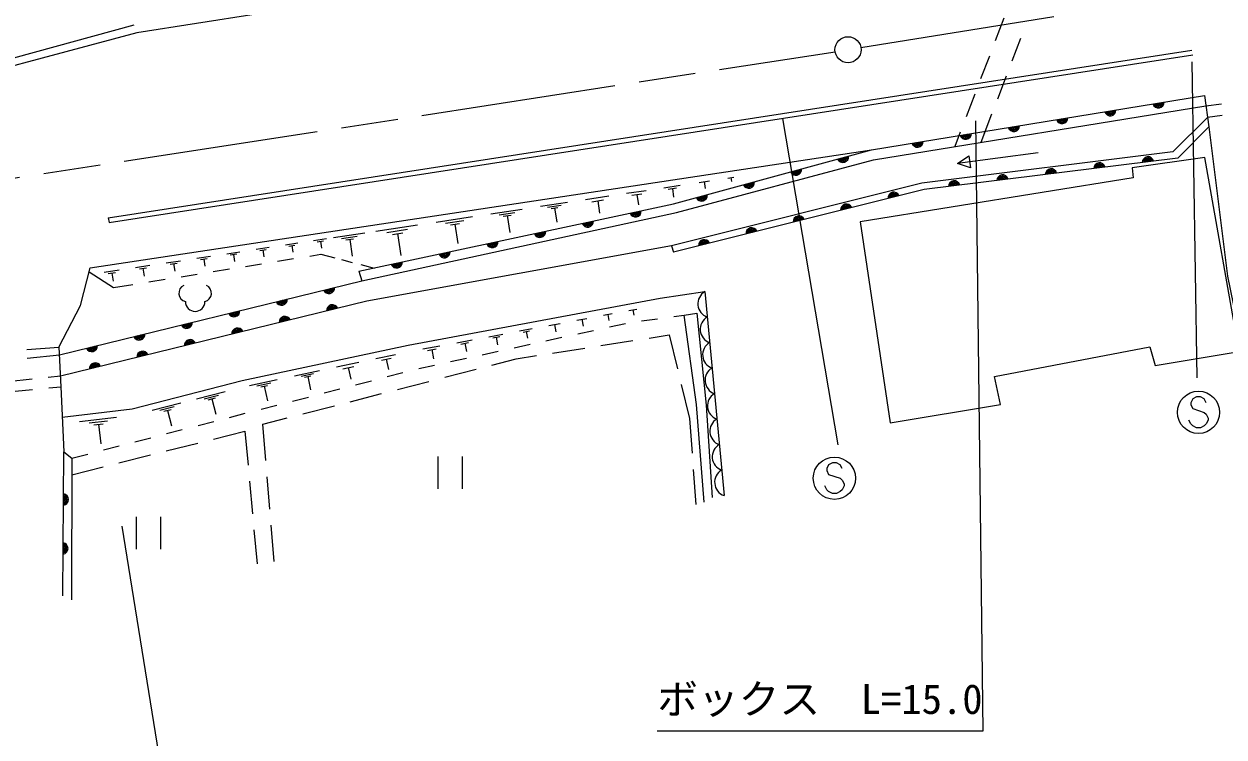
# Model space of a CAD drawing. Units: millimetres, scale not verified. Extents: x 40000 to 680000, y 20000 to 380000.
# Drawn here: x 416860 to 490578, y 240971 to 284806 of the extents above; entities that cross this region are included whole.
import ezdxf
from ezdxf.enums import TextEntityAlignment as Align

# ---------------------------------------------------------------- set-up
doc = ezdxf.new("R2010")
doc.units = ezdxf.units.MM
doc.header["$LTSCALE"] = 1000
doc.linetypes.add('CHAIN', pattern=[18.5, 12, -1.5, 3.5, -1.5])
for name, color, linetype, lineweight in [('M-BGD', 7, 'Continuous', 25), ('M-BMK', 2, 'CHAIN', 13), ('M-BMK-SRVR', 3, 'Continuous', 25), ('M-STR-HTXT', 7, 'Continuous', 13), ('M-STR-STRC', 7, 'Continuous', 25)]:
    doc.layers.add(name, color=color, linetype=linetype, lineweight=lineweight)
doc.styles.add('ＭＳ ゴシック', font='')
doc.styles.get('ＭＳ ゴシック').set_extended_font_data('MS Gothic')

msp = doc.modelspace()

# ---------------------------------------------------------------- linework, layer by layer
at = {"layer": 'M-BGD'}
for p, q in [((477055, 285163), (476520, 283762)), ((478080, 283923), (477546, 282522)), ((422038, 272892), (488612, 283199)), ((422084, 272596), (488658, 282902)), ((476163, 282827), (475628, 281426)), ((477189, 281588), (476654, 280186)), ((475272, 280492), (474737, 279090)), ((489472, 279778), (490417, 279907)), ((476298, 279252), (475640, 277530)), ((490472, 279190), (489570, 279053)), ((474380, 278156), (474042, 277270)), ((420918, 269820), (468923, 277075)), ((479164, 276893), (474207, 276239)), ((474207, 276239), (474901, 276709)), ((474901, 276709), (474999, 275965)), ((474999, 275965), (474207, 276239)), ((458329, 275069), (458971, 275166)), ((458650, 275118), (458715, 274690)), ((460104, 275337), (460458, 275391)), ((460281, 275364), (460316, 275128)), ((451364, 274016), (452783, 274231)), ((453882, 274397), (455081, 274578)), ((454206, 274282), (454805, 274373)), ((454506, 274328), (454602, 273688)), ((456173, 274743), (457165, 274893)), ((456441, 274648), (456937, 274723)), ((456689, 274686), (456769, 274157)), ((448591, 273597), (450253, 273849)), ((449024, 273549), (449855, 273675)), ((449248, 273470), (449664, 273533)), ((449456, 273501), (449590, 272615)), ((451747, 273881), (452457, 273988)), ((452102, 273934), (452216, 273177)), ((422038, 272892), (422084, 272596)), ((442180, 272629), (444404, 272965)), ((445539, 273136), (447469, 273428)), ((446041, 273081), (447006, 273226)), ((446302, 272988), (446784, 273061)), ((446543, 273025), (446699, 271996)), ((438482, 272070), (441029, 272455)), ((439144, 271996), (440418, 272189)), ((442758, 272564), (443870, 272732)), ((443059, 272458), (443615, 272542)), ((443337, 272500), (443516, 271314)), ((432917, 271229), (433680, 271344)), ((434655, 271491), (435447, 271611)), ((434869, 271416), (435265, 271476)), ((435067, 271446), (435131, 271023)), ((435864, 271674), (437799, 271966)), ((436367, 271618), (437335, 271764)), ((436628, 271526), (437112, 271599)), ((436870, 271562), (437026, 270530)), ((439488, 271874), (440125, 271971)), ((439807, 271922), (440012, 270564)), ((429311, 270684), (430125, 270807)), ((429531, 270606), (429938, 270667)), ((429735, 270637), (429800, 270202)), ((431127, 270958), (431916, 271077)), ((431340, 270883), (431734, 270942)), ((431537, 270913), (431601, 270492)), ((433123, 271156), (433505, 271213)), ((433314, 271185), (433376, 270777)), ((434412, 270539), (435104, 270650)), ((435104, 270650), (435960, 270428)), ((456642, 271166), (437916, 267763)), ((423705, 269837), (424598, 269972)), ((423946, 269751), (424393, 269819)), ((425600, 270123), (426467, 270254)), ((425835, 270040), (426268, 270106)), ((426051, 270073), (426121, 269611)), ((427469, 270405), (428309, 270532)), ((427696, 270325), (428116, 270389)), ((427906, 270357), (427974, 269909)), ((430463, 269904), (431450, 270063)), ((432437, 270221), (433425, 270380)), ((436361, 270323), (437024, 270151)), ((437557, 270012), (438363, 269802)), ((420854, 269571), (422353, 268600)), ((421782, 269546), (422703, 269685)), ((422031, 269458), (422491, 269528)), ((422261, 269493), (422335, 269002)), ((424170, 269785), (424242, 269308)), ((424539, 268951), (425526, 269110)), ((426513, 269269), (427501, 269427)), ((428488, 269586), (429475, 269745)), ((419032, 264471), (437607, 269023)), ((422353, 268600), (423552, 268792)), ((458683, 268353), (459864, 255815)), ((437916, 267763), (419098, 263153)), ((452458, 266898), (453002, 267000)), ((452730, 266949), (452798, 266586)), ((454009, 267188), (454506, 267281)), ((454257, 267234), (454319, 266903)), ((456776, 266814), (457412, 266895)), ((449103, 266272), (449799, 266402)), ((449451, 266337), (449538, 265873)), ((450820, 266592), (451438, 266708)), ((451129, 266650), (451206, 266238)), ((452829, 266184), (453806, 266397)), ((454792, 266559), (455784, 266686)), ((443441, 265214), (444390, 265392)), ((445418, 265583), (446279, 265744)), ((445654, 265509), (446085, 265589)), ((445870, 265549), (445955, 265090)), ((447304, 265936), (448080, 266081)), ((447517, 265868), (447905, 265941)), ((447711, 265905), (447789, 265491)), ((448922, 265329), (449898, 265543)), ((450875, 265757), (451852, 265970)), ((455259, 265497), (456501, 265691)), ((456501, 265691), (457004, 263611)), ((417036, 264794), (419008, 264937)), ((419008, 264937), (419130, 262498)), ((441368, 264827), (442411, 265022)), ((441655, 264737), (442176, 264834)), ((441916, 264785), (442020, 264229)), ((443702, 265132), (444177, 265221)), ((443939, 265176), (444034, 264670)), ((445014, 264475), (445991, 264688)), ((446968, 264902), (447945, 265116)), ((449331, 264571), (451307, 264880)), ((452295, 265034), (454271, 265342)), ((417054, 264263), (419032, 264471)), ((436066, 263722), (437424, 264011)), ((438478, 264235), (439683, 264491)), ((438814, 264138), (439416, 264266)), ((439115, 264202), (439251, 263559)), ((443060, 264048), (444037, 264261)), ((445607, 263837), (447101, 264223)), ((447101, 264223), (448343, 264417)), ((433483, 263173), (435005, 263497)), ((433885, 263153), (434646, 263314)), ((436444, 263613), (437123, 263757)), ((436783, 263685), (436937, 262961)), ((439169, 263125), (440137, 263376)), ((441106, 263620), (442083, 263834)), ((442703, 263086), (444639, 263587)), ((417356, 262963), (415865, 262801)), ((419098, 263153), (418351, 263071)), ((418381, 262429), (419130, 262498)), ((430720, 262586), (432418, 262947)), ((431168, 262563), (432017, 262744)), ((431405, 262495), (431829, 262585)), ((431617, 262540), (431809, 261635)), ((434097, 263092), (434478, 263173)), ((434288, 263132), (434460, 262320)), ((437232, 262625), (438200, 262875)), ((439798, 262336), (441735, 262836)), ((457239, 262639), (457741, 260559)), ((415891, 262201), (417385, 262338)), ((427464, 261764), (429224, 262217)), ((427934, 261760), (428814, 261987)), ((428184, 261699), (428624, 261813)), ((428404, 261756), (428646, 260817)), ((433360, 261623), (434328, 261873)), ((435296, 262124), (436264, 262374)), ((436894, 261585), (438830, 262085)), ((424732, 261059), (426494, 261514)), ((425203, 261055), (426084, 261282)), ((425453, 260995), (425894, 261108)), ((425674, 261051), (425916, 260111)), ((431423, 261122), (432392, 261373)), ((433989, 260834), (435926, 261334)), ((420273, 260362), (422539, 260636)), ((420858, 260279), (421990, 260416)), ((421159, 260163), (421726, 260231)), ((427551, 260121), (428519, 260371)), ((429487, 260622), (430455, 260872)), ((431528, 260198), (433021, 260584)), ((457741, 260559), (457900, 258413)), ((421442, 260197), (421588, 258989)), ((425614, 259620), (426583, 259871)), ((428512, 259289), (430433, 259774)), ((430433, 259774), (430623, 257687)), ((431714, 257971), (431528, 260198)), ((421742, 258619), (422710, 258869)), ((423678, 259120), (424646, 259370)), ((425603, 258555), (427542, 259044)), ((419241, 249643), (419311, 258495)), ((419806, 258118), (420774, 258368)), ((422694, 257820), (424633, 258310)), ((442287, 258223), (442287, 256223)), ((443787, 258223), (443787, 256223)), ((419803, 257091), (421724, 257576)), ((457974, 257415), (458134, 255270)), ((430713, 256691), (430894, 254699)), ((431964, 254981), (431798, 256974)), ((423748, 254515), (423748, 252515)), ((425248, 254515), (425248, 252515)), ((430985, 253703), (431175, 251617)), ((432234, 251758), (432048, 253985))]:
    msp.add_line(p, q, dxfattribs=at)
for points in [[(473681, 288519), (438455, 286569), (423789, 284262), (395304, 276635), (381580, 273949)], [(381580, 273949), (381508, 274352), (395314, 276986), (423626, 284755)], [(437438, 269604), (456760, 273742), (468923, 277075), (489388, 280404)], [(489388, 280404), (489647, 278474), (490792, 269310), (492169, 262601), (492311, 261235)], [(437438, 269604), (437607, 269023), (456945, 273224), (469037, 276457), (489472, 279778)], [(489570, 279053), (487441, 276947), (472014, 275016), (456642, 271166), (456760, 270776)], [(489647, 278474), (487740, 276567), (472156, 274637), (456760, 270776)], [(419008, 264937), (420322, 267497), (420918, 269820)], [(419214, 260637), (423502, 261155), (430258, 262897), (440451, 265063), (455942, 267956), (458683, 268353)], [(458636, 255407), (458165, 261410), (457412, 266895), (458204, 267029)], [(458204, 267029), (458777, 261363), (459130, 255689)], [(419130, 262498), (419311, 258495), (419806, 258118), (419782, 249408)]]:
    msp.add_lwpolyline(points, dxfattribs=at)
msp.add_lwpolyline([(470078, 260284), (476851, 261418), (476474, 263144), (486016, 264965), (486346, 263803), (491510, 264667), (489403, 276590), (484930, 275962), (485008, 275350), (468223, 272635)], close=True, dxfattribs=at)
for centre, radius, start, end in [((483589, 279516), 354, 198.03871, 0.44389), ((483589, 279516), 283, 200.26275, 358.21985), ((483589, 279516), 212, 204.00908, 354.47353), ((483589, 279516), 142, 211.72081, 346.7618), ((483589, 279516), 100, 222.03847, 336.44413), ((486550, 279997), 354, 198.03871, 0.44389), ((486550, 279997), 283, 200.26275, 358.21985), ((486550, 279997), 212, 204.00908, 354.47353), ((486550, 279997), 142, 211.72081, 346.7618), ((486550, 279997), 100, 222.03847, 336.44413), ((480627, 279034), 354, 198.03871, 0.44389), ((480627, 279034), 283, 200.26275, 358.21985), ((480627, 279034), 212, 204.00908, 354.47353), ((480627, 279034), 142, 211.72081, 346.7618), ((480627, 279034), 100, 222.03847, 336.44413), ((474705, 278070), 354, 198.03871, 0.44389), ((474705, 278070), 283, 200.26275, 358.21985), ((474705, 278070), 212, 204.00908, 354.47353), ((474705, 278070), 142, 211.72081, 346.7618), ((474705, 278070), 100, 222.03847, 336.44413), ((477666, 278552), 354, 198.03871, 0.44389), ((477666, 278552), 283, 200.26275, 358.21985), ((477666, 278552), 212, 204.00908, 354.47353), ((477666, 278552), 142, 211.72081, 346.7618), ((477666, 278552), 100, 222.03847, 336.44413), ((471744, 277588), 354, 198.03871, 0.44389), ((471744, 277588), 283, 200.26275, 358.21985), ((471744, 277588), 212, 204.00908, 354.47353), ((471744, 277588), 142, 211.72081, 346.7618), ((471744, 277588), 100, 222.03847, 336.44413), ((467167, 276650), 354, 204.11923, 6.52441), ((467167, 276650), 283, 206.34327, 4.30037), ((467167, 276650), 212, 210.0896, 0.55405), ((467167, 276650), 142, 217.80133, 352.84232), ((467167, 276650), 100, 228.11899, 342.52466), ((485909, 276286), 354, 15.8585, 178.26368), ((485909, 276286), 283, 18.08254, 176.03964), ((485909, 276286), 212, 21.82887, 172.29332), ((464274, 275857), 354, 204.11923, 6.52441), ((464274, 275857), 283, 206.34327, 4.30037), ((464274, 275857), 212, 210.0896, 0.55405), ((464274, 275857), 142, 217.80133, 352.84232), ((464274, 275857), 100, 228.11899, 342.52466), ((479955, 275548), 354, 15.8585, 178.26368), ((479955, 275548), 283, 18.08254, 176.03964), ((479955, 275548), 212, 21.82887, 172.29332), ((482932, 275917), 354, 15.8585, 178.26368), ((482932, 275917), 283, 18.08254, 176.03964), ((482932, 275917), 212, 21.82887, 172.29332), ((482932, 275917), 142, 29.5406, 164.58159), ((482932, 275917), 100, 39.85826, 154.26393), ((485909, 276286), 142, 29.5406, 164.58159), ((485909, 276286), 100, 39.85826, 154.26393), ((461380, 275064), 354, 204.11923, 6.52441), ((461380, 275064), 283, 206.34327, 4.30037), ((461380, 275064), 212, 210.0896, 0.55405), ((461380, 275064), 142, 217.80133, 352.84232), ((461380, 275064), 100, 228.11899, 342.52466), ((474000, 274811), 354, 15.8585, 178.26368), ((474000, 274811), 283, 18.08254, 176.03964), ((474000, 274811), 212, 21.82887, 172.29332), ((476978, 275179), 354, 15.8585, 178.26368), ((476978, 275179), 283, 18.08254, 176.03964), ((476978, 275179), 212, 21.82887, 172.29332), ((476978, 275179), 142, 29.5406, 164.58159), ((476978, 275179), 100, 39.85826, 154.26393), ((479955, 275548), 142, 29.5406, 164.58159), ((479955, 275548), 100, 39.85826, 154.26393), ((458487, 274272), 354, 204.11923, 6.52441), ((458487, 274272), 283, 206.34327, 4.30037), ((458487, 274272), 212, 210.0896, 0.55405), ((458487, 274272), 142, 217.80133, 352.84232), ((458487, 274272), 100, 228.11899, 342.52466), ((470291, 274113), 354, 22.87487, 185.28005), ((470291, 274113), 283, 25.09891, 183.05601), ((470291, 274113), 212, 28.84524, 179.30969), ((470291, 274113), 142, 36.55697, 171.59796), ((474000, 274811), 142, 29.5406, 164.58159), ((474000, 274811), 100, 39.85826, 154.26393), ((467381, 273383), 354, 22.87487, 185.28005), ((467381, 273383), 283, 25.09891, 183.05601), ((467381, 273383), 212, 28.84524, 179.30969), ((467381, 273383), 142, 36.55697, 171.59796), ((470291, 274113), 100, 46.87463, 161.2803), ((454421, 273297), 354, 200.88528, 3.29046), ((454421, 273297), 283, 203.10932, 1.06642), ((454421, 273297), 212, 206.85565, 357.32009), ((454421, 273297), 142, 214.56738, 349.60837), ((454421, 273297), 100, 224.88504, 339.2907), ((464471, 272654), 354, 22.87487, 185.28005), ((464471, 272654), 283, 25.09891, 183.05601), ((464471, 272654), 212, 28.84524, 179.30969), ((464471, 272654), 142, 36.55697, 171.59796), ((467381, 273383), 100, 46.87463, 161.2803), ((448554, 272040), 354, 200.88528, 3.29046), ((448554, 272040), 283, 203.10932, 1.06642), ((448554, 272040), 212, 206.85565, 357.32009), ((451488, 272668), 354, 200.88528, 3.29046), ((451488, 272668), 283, 203.10932, 1.06642), ((451488, 272668), 212, 206.85565, 357.32009), ((451488, 272668), 142, 214.56738, 349.60837), ((451488, 272668), 100, 224.88504, 339.2907), ((461561, 271924), 354, 22.87487, 185.28005), ((461561, 271924), 283, 25.09891, 183.05601), ((461561, 271924), 212, 28.84524, 179.30969), ((461561, 271924), 142, 36.55697, 171.59796), ((461561, 271924), 100, 46.87463, 161.2803), ((464471, 272654), 100, 46.87463, 161.2803), ((445621, 271412), 354, 200.88528, 3.29046), ((445621, 271412), 283, 203.10932, 1.06642), ((445621, 271412), 212, 206.85565, 357.32009), ((445621, 271412), 142, 214.56738, 349.60837), ((445621, 271412), 100, 224.88504, 339.2907), ((448554, 272040), 142, 214.56738, 349.60837), ((448554, 272040), 100, 224.88504, 339.2907), ((458651, 271194), 354, 22.87487, 185.28005), ((458651, 271194), 283, 25.09891, 183.05601), ((458651, 271194), 212, 28.84524, 179.30969), ((458651, 271194), 142, 36.55697, 171.59796), ((458651, 271194), 100, 46.87463, 161.2803), ((442687, 270784), 354, 200.88528, 3.29046), ((442687, 270784), 283, 203.10932, 1.06642), ((442687, 270784), 212, 206.85565, 357.32009), ((442687, 270784), 142, 214.56738, 349.60837), ((442687, 270784), 100, 224.88504, 339.2907), ((439754, 270156), 354, 200.88528, 3.29046), ((439754, 270156), 283, 203.10932, 1.06642), ((439754, 270156), 212, 206.85565, 357.32009), ((439754, 270156), 142, 214.56738, 349.60837), ((439754, 270156), 100, 224.88504, 339.2907), ((426910, 268257), 536, 116.08703, 255.33416), ((427838, 268257), 536, 284.66584, 63.91297), ((435591, 268585), 354, 202.5647, 4.96988), ((435591, 268585), 283, 204.78874, 2.74584), ((435591, 268585), 212, 208.53507, 358.99951), ((435591, 268585), 142, 216.24679, 351.28778), ((435591, 268585), 100, 226.56446, 340.97012), ((459125, 267604), 870, 120.53123, 250.23041), ((427374, 267738), 600, 180, 0), ((432677, 267871), 354, 202.5647, 4.96988), ((432677, 267871), 283, 204.78874, 2.74584), ((432677, 267871), 212, 208.53507, 358.99951), ((432677, 267871), 142, 216.24679, 351.28778), ((432677, 267871), 100, 226.56446, 340.97012), ((429764, 267157), 354, 202.5647, 4.96988), ((429764, 267157), 283, 204.78874, 2.74584), ((429764, 267157), 212, 208.53507, 358.99951), ((429764, 267157), 142, 216.24679, 351.28778), ((429764, 267157), 100, 226.56446, 340.97012), ((435804, 267190), 354, 22.5647, 184.96988), ((435804, 267190), 283, 24.78874, 182.74584), ((435804, 267190), 212, 28.53507, 178.99951), ((435804, 267190), 142, 36.24679, 171.28778), ((435804, 267190), 100, 46.56446, 160.97012), ((426850, 266443), 354, 202.5647, 4.96988), ((426850, 266443), 283, 204.78874, 2.74584), ((426850, 266443), 212, 208.53507, 358.99951), ((426850, 266443), 142, 216.24679, 351.28778), ((426850, 266443), 100, 226.56446, 340.97012), ((432890, 266476), 354, 22.5647, 184.96988), ((432890, 266476), 283, 24.78874, 182.74584), ((432890, 266476), 212, 28.53507, 178.99951), ((432890, 266476), 142, 36.24679, 171.28778), ((432890, 266476), 100, 46.56446, 160.97012), ((459272, 266037), 870, 120.53123, 250.23041), ((423936, 265729), 354, 202.5647, 4.96988), ((423936, 265729), 283, 204.78874, 2.74584), ((423936, 265729), 212, 208.53507, 358.99951), ((423936, 265729), 142, 216.24679, 351.28778), ((423936, 265729), 100, 226.56446, 340.97012), ((427063, 265048), 354, 22.5647, 184.96988), ((429977, 265762), 354, 22.5647, 184.96988), ((429977, 265762), 283, 24.78874, 182.74584), ((429977, 265762), 212, 28.53507, 178.99951), ((429977, 265762), 142, 36.24679, 171.28778), ((429977, 265762), 100, 46.56446, 160.97012), ((421022, 265015), 354, 202.5647, 4.96988), ((421022, 265015), 283, 204.78874, 2.74584), ((421022, 265015), 212, 208.53507, 358.99951), ((421022, 265015), 142, 216.24679, 351.28778), ((421022, 265015), 100, 226.56446, 340.97012), ((424149, 264334), 354, 22.5647, 184.96988), ((427063, 265048), 283, 24.78874, 182.74584), ((427063, 265048), 212, 28.53507, 178.99951), ((427063, 265048), 142, 36.24679, 171.28778), ((427063, 265048), 100, 46.56446, 160.97012), ((459420, 264470), 870, 120.53123, 250.23041), ((421235, 263620), 354, 22.5647, 184.96988), ((424149, 264334), 283, 24.78874, 182.74584), ((424149, 264334), 212, 28.53507, 178.99951), ((424149, 264334), 142, 36.24679, 171.28778), ((424149, 264334), 100, 46.56446, 160.97012), ((421235, 263620), 283, 24.78874, 182.74584), ((421235, 263620), 212, 28.53507, 178.99951), ((421235, 263620), 142, 36.24679, 171.28778), ((421235, 263620), 100, 46.56446, 160.97012), ((459568, 262902), 870, 120.53123, 250.23041), ((459715, 261335), 870, 120.53123, 250.23041), ((459863, 259768), 870, 120.53123, 250.23041), ((460010, 258201), 870, 120.53123, 250.23041), ((460158, 256633), 870, 120.53123, 250.23041), ((419234, 255569), 354, 278.34027, 80.74545), ((419234, 255569), 283, 280.56431, 78.52141), ((419234, 255569), 212, 284.31064, 74.77509), ((419234, 255569), 142, 292.02237, 67.06336), ((419234, 255569), 100, 302.34003, 56.74569), ((419210, 252569), 354, 278.34027, 80.74545), ((419210, 252569), 283, 280.56431, 78.52141), ((419210, 252569), 212, 284.31064, 74.77509), ((419210, 252569), 142, 292.02237, 67.06336), ((419210, 252569), 100, 302.34003, 56.74569)]:
    msp.add_arc(centre, radius, start, end, dxfattribs=at)
at = {"layer": 'M-BMK'}
msp.add_line((404732, 273550), (466691, 283103), dxfattribs=at)
msp.add_lwpolyline([(468271, 283352), (507037, 289624), (511801, 290940), (532227, 295152), (538228, 296784), (547598, 299100), (565097, 304120)], dxfattribs=at)
at = {"layer": 'M-BMK-SRVR'}
msp.add_circle((467481, 283225), 800, dxfattribs=at)
at = {"layer": 'M-STR-HTXT'}
for p, q in [((475318, 278847), (475766, 241339)), ((422874, 253943), (428481, 219035)), ((475766, 241339), (455766, 241339))]:
    msp.add_line(p, q, dxfattribs=at)
at = {"layer": 'M-STR-STRC'}
for p, q in [((488933, 263061), (488617, 282486)), ((466882, 258935), (463487, 278992)), ((488657, 261756), (488539, 261520)), ((488894, 261875), (488657, 261756)), ((489130, 261875), (488894, 261875)), ((489367, 261756), (489130, 261875)), ((489485, 261520), (489367, 261756)), ((488539, 261520), (488539, 261402)), ((488539, 261402), (488657, 261166)), ((488657, 261166), (489367, 260929)), ((488539, 260220), (488421, 260456)), ((489367, 260929), (489485, 260811)), ((489485, 260811), (489603, 260575)), ((489603, 260456), (489485, 260220)), ((489603, 260575), (489603, 260456)), ((488657, 260102), (488539, 260220)), ((488894, 259984), (488657, 260102)), ((489130, 259984), (488894, 259984)), ((489367, 260102), (489130, 259984)), ((489485, 260220), (489367, 260102)), ((466291, 257710), (466173, 257473)), ((466173, 257473), (466173, 257355)), ((466173, 257355), (466291, 257119)), ((466527, 257828), (466291, 257710)), ((466764, 257828), (466527, 257828)), ((467000, 257710), (466764, 257828)), ((467118, 257473), (467000, 257710)), ((466291, 257119), (467000, 256882)), ((467000, 256882), (467118, 256764)), ((467118, 256764), (467236, 256528)), ((466173, 256173), (466055, 256410)), ((466291, 256055), (466173, 256173)), ((466527, 255937), (466291, 256055)), ((466764, 255937), (466527, 255937)), ((467000, 256055), (466764, 255937)), ((467118, 256173), (467000, 256055)), ((467236, 256410), (467118, 256173)), ((467236, 256528), (467236, 256410))]:
    msp.add_line(p, q, dxfattribs=at)
for centre in [(489012, 260929), (466646, 256882)]:
    msp.add_circle(centre, 1300, dxfattribs=at)

# ---------------------------------------------------------------- texts
at = {"layer": 'M-STR-HTXT', "style": 'ＭＳ ゴシック'}
msp.add_text('ボックス\u3000L=15.0', height=1833, dxfattribs=at).set_placement((455766, 241839), align=Align.BOTTOM_LEFT)

doc.saveas('drawing.dxf')
